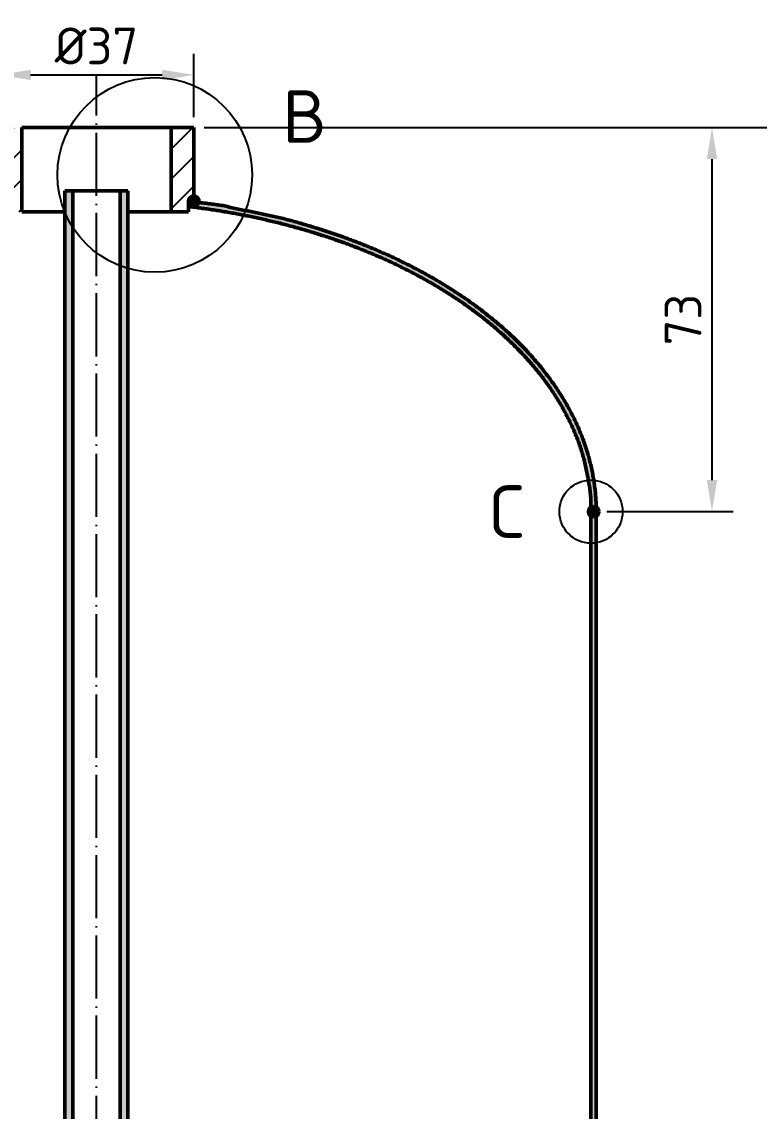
# Model space of a CAD drawing. Header units: millimetres. Extents: x 0 to 594, y 0 to 420.
# Drawn here: x 90.7 to 160.7, y 205.8 to 309.3 of the extents above; entities that cross this region are included whole.
import ezdxf
from ezdxf.enums import TextEntityAlignment as Align

# ---------------------------------------------------------------- set-up
doc = ezdxf.new("R2010")
doc.units = ezdxf.units.MM
doc.linetypes.add('ISO04-TRAZO-PUNTO', pattern=[7.625, 6, -0.75, 0.125, -0.75])
for name, color, linetype, lineweight in [('01-VISIBLE', 7, 'CONTINUOUS', 50), ('03-EJE', 1, 'ISO04-TRAZO-PUNTO', 25), ('04-COTA', 3, 'CONTINUOUS', 25), ('05-RAYADO', 8, 'CONTINUOUS', 25), ('06-TEXTO', 7, 'CONTINUOUS', 25), ('08-FINA', 5, 'CONTINUOUS', 25)]:
    doc.layers.add(name, color=color, linetype=linetype, lineweight=lineweight)
doc.styles.add('ISO3098', font='isocpeur.ttf')
doc.dimstyles.new('FLAMA-ISO', dxfattribs={"dimtxt": 3.5, "dimasz": 3, "dimexe": 2, "dimexo": 1, "dimgap": 1, "dimtad": 1, "dimdec": 1, "dimtxsty": 'ISO3098', "dimcen": 2.5, "dimclrd": 3, "dimclre": 3, "dimclrt": 3, "dimazin": 3, "dimtfac": 1, "dimtmove": 0, "dimatfit": 3, "dimlwd": 25, "dimlwe": 25})

msp = doc.modelspace()

# ---------------------------------------------------------------- hatches: boundary and pattern name
at = {"layer": '05-RAYADO'}
h = msp.add_hatch(dxfattribs=at)
h.set_pattern_fill('ANSI31', scale=0.62992)
h.paths.add_polyline_path([(90.656, 291.241), (88.995, 291.241), (88.995, 292.243), (88.5, 292.243), (88.5, 299.243), (90.656, 299.243)])
h = msp.add_hatch(dxfattribs=at)
h.set_pattern_fill('ANSI31', scale=0.62992)
h.paths.add_polyline_path([(107, 292.243), (106.505, 292.243), (106.505, 291.241), (104.844, 291.241), (104.844, 299.243), (107, 299.243)])
h = msp.add_hatch(color=7, dxfattribs=at)
h.dxf.hatch_style = 1
h.paths.add_polyline_path([(95.5, 126.257), (94.75, 126.257), (94.75, 293.243), (95.5, 293.243)])
h = msp.add_hatch(color=7, dxfattribs=at)
h.dxf.hatch_style = 1
h.paths.add_polyline_path([(100, 293.243), (100.75, 293.243), (100.75, 126.257), (100, 126.257)])
h = msp.add_hatch(color=7, dxfattribs=at)
h.dxf.hatch_style = 1
h.paths.add_polyline_path([(106.5, 292.243), (106.631, 292.228), (106.763, 292.212), (106.894, 292.197), (107.025, 292.181), (107.156, 292.165), (107.288, 292.15), (107.419, 292.134), (107.55, 292.118), (107.681, 292.102), (107.813, 292.086), (107.944, 292.07), (108.075, 292.054), (108.206, 292.038), (108.337, 292.022), (108.469, 292.005), (108.6, 291.989), (108.731, 291.972), (108.862, 291.955), (108.993, 291.938), (109.124, 291.921), (109.255, 291.904), (109.386, 291.886), (109.517, 291.867), (109.648, 291.848), (109.779, 291.827), (109.909, 291.805), (110.039, 291.78), (110.167, 291.749), (110.294, 291.712), (110.421, 291.676), (110.55, 291.644), (110.679, 291.615), (110.808, 291.587), (110.937, 291.559), (111.067, 291.533), (111.196, 291.506), (111.326, 291.48), (111.455, 291.454), (111.585, 291.428), (111.715, 291.403), (111.844, 291.377), (111.974, 291.351), (112.104, 291.326), (112.233, 291.3), (112.363, 291.274), (112.493, 291.249), (112.622, 291.223), (112.752, 291.197), (112.882, 291.171), (113.011, 291.145), (113.141, 291.118), (113.27, 291.092), (113.4, 291.066), (113.529, 291.039), (113.659, 291.012), (113.788, 290.985), (113.918, 290.958), (114.047, 290.93), (114.176, 290.902), (114.305, 290.874), (114.434, 290.845), (114.563, 290.817), (114.692, 290.787), (114.821, 290.758), (114.95, 290.728), (115.079, 290.697), (115.207, 290.667), (115.336, 290.636), (115.464, 290.604), (115.592, 290.572), (115.72, 290.54), (115.849, 290.507), (115.976, 290.474), (116.104, 290.44), (116.232, 290.406), (116.36, 290.372), (116.487, 290.337), (116.615, 290.302), (116.742, 290.266), (116.869, 290.23), (116.996, 290.194), (117.123, 290.157), (117.25, 290.12), (117.377, 290.083), (117.504, 290.045), (117.631, 290.008), (117.757, 289.969), (117.884, 289.931), (118.01, 289.892), (118.136, 289.854), (118.263, 289.815), (118.389, 289.775), (118.515, 289.736), (118.641, 289.697), (118.768, 289.657), (118.894, 289.617), (119.02, 289.577), (119.145, 289.537), (119.271, 289.496), (119.397, 289.455), (119.523, 289.414), (119.648, 289.373), (119.774, 289.332), (119.899, 289.29), (120.025, 289.249), (120.15, 289.207), (120.276, 289.164), (120.401, 289.122), (120.526, 289.079), (120.651, 289.036), (120.776, 288.993), (120.901, 288.949), (121.025, 288.906), (121.15, 288.862), (121.275, 288.817), (121.399, 288.773), (121.523, 288.728), (121.648, 288.683), (121.772, 288.637), (121.896, 288.592), (122.02, 288.546), (122.144, 288.499), (122.267, 288.453), (122.391, 288.406), (122.514, 288.358), (122.638, 288.311), (122.761, 288.263), (122.884, 288.215), (123.007, 288.166), (123.13, 288.117), (123.252, 288.068), (123.375, 288.019), (123.498, 287.969), (123.62, 287.919), (123.742, 287.868), (123.864, 287.818), (123.986, 287.767), (124.108, 287.715), (124.23, 287.664), (124.351, 287.612), (124.473, 287.56), (124.594, 287.507), (124.715, 287.455), (124.836, 287.401), (124.957, 287.348), (125.078, 287.295), (125.199, 287.241), (125.32, 287.186), (125.44, 287.132), (125.56, 287.077), (125.68, 287.022), (125.801, 286.967), (125.92, 286.911), (126.04, 286.855), (126.16, 286.799), (126.279, 286.742), (126.399, 286.685), (126.518, 286.628), (126.637, 286.571), (126.756, 286.513), (126.875, 286.455), (126.993, 286.397), (127.112, 286.338), (127.23, 286.279), (127.348, 286.22), (127.466, 286.16), (127.584, 286.101), (127.702, 286.04), (127.82, 285.98), (127.937, 285.919), (128.054, 285.858), (128.171, 285.797), (128.288, 285.735), (128.405, 285.673), (128.521, 285.61), (128.638, 285.548), (128.754, 285.485), (128.87, 285.421), (128.986, 285.358), (129.102, 285.294), (129.217, 285.23), (129.333, 285.165), (129.448, 285.1), (129.563, 285.035), (129.677, 284.969), (129.792, 284.903), (129.906, 284.837), (130.021, 284.77), (130.135, 284.704), (130.249, 284.636), (130.362, 284.569), (130.476, 284.501), (130.589, 284.433), (130.702, 284.364), (130.815, 284.295), (130.927, 284.226), (131.04, 284.156), (131.152, 284.087), (131.264, 284.016), (131.376, 283.946), (131.487, 283.875), (131.599, 283.804), (131.71, 283.732), (131.821, 283.66), (131.932, 283.588), (132.042, 283.515), (132.152, 283.442), (132.262, 283.369), (132.372, 283.296), (132.482, 283.222), (132.591, 283.147), (132.7, 283.073), (132.809, 282.998), (132.918, 282.922), (133.026, 282.847), (133.134, 282.771), (133.242, 282.694), (133.35, 282.618), (133.457, 282.541), (133.565, 282.463), (133.671, 282.385), (133.778, 282.307), (133.885, 282.229), (133.991, 282.15), (134.097, 282.071), (134.202, 281.991), (134.307, 281.911), (134.412, 281.831), (134.517, 281.751), (134.622, 281.67), (134.726, 281.588), (134.83, 281.507), (134.934, 281.424), (135.037, 281.342), (135.14, 281.259), (135.243, 281.176), (135.345, 281.093), (135.447, 281.009), (135.549, 280.924), (135.651, 280.84), (135.752, 280.755), (135.853, 280.67), (135.954, 280.584), (136.054, 280.498), (136.154, 280.411), (136.254, 280.324), (136.353, 280.237), (136.452, 280.15), (136.551, 280.062), (136.649, 279.973), (136.747, 279.885), (136.845, 279.796), (136.942, 279.706), (137.039, 279.616), (137.136, 279.526), (137.232, 279.436), (137.328, 279.345), (137.424, 279.253), (137.519, 279.162), (137.614, 279.07), (137.708, 278.977), (137.803, 278.884), (137.896, 278.791), (137.99, 278.697), (138.083, 278.603), (138.175, 278.509), (138.267, 278.414), (138.359, 278.319), (138.45, 278.224), (138.541, 278.128), (138.632, 278.031), (138.722, 277.935), (138.812, 277.838), (138.901, 277.74), (138.99, 277.642), (139.079, 277.544), (139.167, 277.446), (139.254, 277.347), (139.342, 277.247), (139.428, 277.147), (139.515, 277.047), (139.6, 276.947), (139.686, 276.846), (139.771, 276.744), (139.855, 276.643), (139.939, 276.541), (140.023, 276.438), (140.106, 276.335), (140.188, 276.232), (140.271, 276.129), (140.352, 276.025), (140.433, 275.92), (140.514, 275.815), (140.594, 275.71), (140.674, 275.605), (140.753, 275.499), (140.831, 275.392), (140.909, 275.286), (140.987, 275.179), (141.064, 275.071), (141.14, 274.963), (141.216, 274.855), (141.292, 274.746), (141.366, 274.637), (141.441, 274.528), (141.514, 274.418), (141.588, 274.308), (141.66, 274.198), (141.732, 274.087), (141.804, 273.976), (141.874, 273.864), (141.945, 273.752), (142.014, 273.64), (142.083, 273.527), (142.152, 273.414), (142.22, 273.3), (142.287, 273.187), (142.354, 273.072), (142.42, 272.958), (142.485, 272.843), (142.55, 272.728), (142.614, 272.612), (142.677, 272.496), (142.74, 272.38), (142.802, 272.263), (142.864, 272.146), (142.924, 272.029), (142.985, 271.911), (143.044, 271.793), (143.103, 271.674), (143.161, 271.556), (143.218, 271.437), (143.275, 271.317), (143.331, 271.197), (143.386, 271.077), (143.441, 270.957), (143.495, 270.836), (143.548, 270.715), (143.601, 270.594), (143.652, 270.472), (143.703, 270.35), (143.753, 270.228), (143.803, 270.105), (143.852, 269.982), (143.9, 269.859), (143.947, 269.736), (143.993, 269.612), (144.039, 269.488), (144.084, 269.364), (144.128, 269.239), (144.171, 269.114), (144.214, 268.989), (144.256, 268.863), (144.296, 268.738), (144.337, 268.612), (144.376, 268.486), (144.414, 268.359), (144.452, 268.232), (144.489, 268.105), (144.525, 267.978), (144.56, 267.851), (144.595, 267.723), (144.628, 267.595), (144.661, 267.467), (144.693, 267.339), (144.724, 267.21), (144.754, 267.082), (144.783, 266.953), (144.811, 266.824), (144.839, 266.694), (144.866, 266.565), (144.891, 266.435), (144.916, 266.305), (144.94, 266.175), (144.964, 266.045), (144.986, 265.915), (145.007, 265.784), (145.028, 265.654), (145.048, 265.523), (145.066, 265.392), (145.084, 265.261), (145.101, 265.13), (145.117, 264.999), (145.132, 264.868), (145.147, 264.736), (145.16, 264.605), (145.172, 264.473), (145.184, 264.341), (145.194, 264.209), (145.204, 264.078), (145.213, 263.946), (145.221, 263.814), (145.228, 263.682), (145.234, 263.55), (145.239, 263.418), (145.243, 263.285), (145.246, 263.153), (145.248, 263.021), (145.25, 262.889), (145.25, 262.757), (144.75, 262.757), (144.75, 262.887), (144.749, 263.017), (144.748, 263.147), (144.747, 263.278), (144.745, 263.408), (144.742, 263.538), (144.739, 263.668), (144.735, 263.799), (144.73, 263.929), (144.723, 264.059), (144.716, 264.189), (144.706, 264.319), (144.695, 264.449), (144.682, 264.578), (144.667, 264.708), (144.649, 264.837), (144.63, 264.965), (144.61, 265.094), (144.588, 265.223), (144.566, 265.351), (144.544, 265.479), (144.522, 265.608), (144.499, 265.736), (144.475, 265.864), (144.452, 265.992), (144.428, 266.12), (144.403, 266.248), (144.378, 266.376), (144.353, 266.504), (144.327, 266.631), (144.301, 266.759), (144.274, 266.886), (144.246, 267.014), (144.217, 267.141), (144.188, 267.268), (144.159, 267.394), (144.128, 267.521), (144.097, 267.648), (144.064, 267.774), (144.031, 267.9), (143.997, 268.025), (143.962, 268.151), (143.925, 268.276), (143.888, 268.401), (143.85, 268.525), (143.81, 268.649), (143.77, 268.773), (143.729, 268.897), (143.686, 269.02), (143.643, 269.143), (143.599, 269.265), (143.554, 269.387), (143.508, 269.509), (143.461, 269.631), (143.414, 269.752), (143.365, 269.873), (143.316, 269.994), (143.266, 270.114), (143.216, 270.234), (143.164, 270.354), (143.113, 270.473), (143.06, 270.593), (143.007, 270.711), (142.953, 270.83), (142.899, 270.948), (142.844, 271.067), (142.788, 271.184), (142.732, 271.302), (142.675, 271.419), (142.617, 271.536), (142.559, 271.652), (142.5, 271.769), (142.441, 271.885), (142.381, 272), (142.32, 272.115), (142.259, 272.23), (142.197, 272.345), (142.134, 272.459), (142.071, 272.573), (142.007, 272.686), (141.943, 272.8), (141.877, 272.912), (141.812, 273.025), (141.745, 273.137), (141.678, 273.248), (141.61, 273.36), (141.542, 273.471), (141.473, 273.581), (141.403, 273.691), (141.333, 273.801), (141.262, 273.91), (141.191, 274.019), (141.119, 274.128), (141.047, 274.236), (140.974, 274.344), (140.9, 274.451), (140.826, 274.558), (140.751, 274.665), (140.676, 274.771), (140.6, 274.877), (140.524, 274.983), (140.447, 275.088), (140.369, 275.193), (140.292, 275.297), (140.213, 275.401), (140.134, 275.505), (140.055, 275.608), (139.975, 275.711), (139.895, 275.814), (139.814, 275.916), (139.733, 276.018), (139.651, 276.119), (139.569, 276.22), (139.486, 276.321), (139.403, 276.421), (139.32, 276.521), (139.236, 276.621), (139.151, 276.72), (139.066, 276.819), (138.981, 276.917), (138.895, 277.015), (138.809, 277.113), (138.722, 277.21), (138.635, 277.307), (138.548, 277.403), (138.46, 277.499), (138.372, 277.595), (138.283, 277.691), (138.194, 277.786), (138.104, 277.88), (138.014, 277.974), (137.924, 278.068), (137.833, 278.162), (137.742, 278.255), (137.65, 278.347), (137.558, 278.44), (137.466, 278.531), (137.373, 278.623), (137.28, 278.714), (137.187, 278.805), (137.093, 278.895), (136.999, 278.985), (136.904, 279.075), (136.81, 279.164), (136.714, 279.253), (136.619, 279.342), (136.523, 279.43), (136.427, 279.518), (136.33, 279.605), (136.233, 279.692), (136.136, 279.779), (136.039, 279.865), (135.941, 279.951), (135.843, 280.037), (135.744, 280.122), (135.645, 280.207), (135.546, 280.291), (135.447, 280.375), (135.347, 280.459), (135.247, 280.543), (135.147, 280.626), (135.046, 280.708), (134.945, 280.791), (134.844, 280.873), (134.742, 280.954), (134.64, 281.036), (134.538, 281.116), (134.436, 281.197), (134.333, 281.277), (134.23, 281.357), (134.127, 281.436), (134.024, 281.516), (133.92, 281.594), (133.816, 281.673), (133.712, 281.751), (133.607, 281.828), (133.502, 281.906), (133.397, 281.983), (133.292, 282.059), (133.186, 282.136), (133.08, 282.212), (132.974, 282.287), (132.868, 282.363), (132.762, 282.438), (132.655, 282.512), (132.548, 282.586), (132.44, 282.66), (132.333, 282.734), (132.225, 282.807), (132.117, 282.88), (132.009, 282.952), (131.901, 283.025), (131.792, 283.097), (131.683, 283.168), (131.574, 283.239), (131.465, 283.31), (131.355, 283.381), (131.246, 283.451), (131.136, 283.521), (131.025, 283.59), (130.915, 283.659), (130.805, 283.728), (130.694, 283.797), (130.583, 283.865), (130.472, 283.933), (130.36, 284.001), (130.249, 284.068), (130.137, 284.135), (130.025, 284.201), (129.913, 284.268), (129.801, 284.334), (129.688, 284.399), (129.575, 284.465), (129.462, 284.53), (129.349, 284.594), (129.236, 284.659), (129.123, 284.723), (129.009, 284.786), (128.895, 284.85), (128.781, 284.913), (128.667, 284.976), (128.553, 285.038), (128.438, 285.1), (128.324, 285.162), (128.209, 285.223), (128.094, 285.285), (127.979, 285.346), (127.864, 285.406), (127.748, 285.466), (127.632, 285.526), (127.517, 285.586), (127.401, 285.645), (127.285, 285.705), (127.168, 285.763), (127.052, 285.822), (126.935, 285.88), (126.819, 285.938), (126.702, 285.995), (126.585, 286.053), (126.468, 286.109), (126.35, 286.166), (126.233, 286.222), (126.115, 286.278), (125.998, 286.334), (125.88, 286.39), (125.762, 286.445), (125.644, 286.5), (125.525, 286.554), (125.407, 286.609), (125.288, 286.663), (125.17, 286.716), (125.051, 286.77), (124.932, 286.823), (124.813, 286.875), (124.694, 286.928), (124.574, 286.98), (124.455, 287.032), (124.335, 287.084), (124.216, 287.135), (124.096, 287.186), (123.976, 287.237), (123.856, 287.288), (123.736, 287.338), (123.615, 287.388), (123.495, 287.437), (123.374, 287.487), (123.254, 287.536), (123.133, 287.585), (123.012, 287.633), (122.891, 287.681), (122.77, 287.729), (122.649, 287.777), (122.527, 287.824), (122.406, 287.872), (122.284, 287.918), (122.163, 287.965), (122.041, 288.011), (121.919, 288.057), (121.797, 288.103), (121.675, 288.149), (121.553, 288.194), (121.431, 288.239), (121.308, 288.283), (121.186, 288.328), (121.063, 288.372), (120.941, 288.416), (120.818, 288.459), (120.695, 288.502), (120.572, 288.545), (120.449, 288.588), (120.326, 288.631), (120.203, 288.673), (120.079, 288.715), (119.956, 288.756), (119.832, 288.798), (119.709, 288.839), (119.585, 288.88), (119.461, 288.921), (119.338, 288.961), (119.214, 289.001), (119.09, 289.041), (118.966, 289.08), (118.841, 289.12), (118.717, 289.159), (118.593, 289.197), (118.468, 289.236), (118.344, 289.274), (118.219, 289.312), (118.094, 289.35), (117.97, 289.387), (117.845, 289.424), (117.72, 289.461), (117.595, 289.498), (117.47, 289.534), (117.345, 289.571), (117.22, 289.607), (117.094, 289.642), (116.969, 289.678), (116.843, 289.713), (116.718, 289.748), (116.592, 289.782), (116.467, 289.817), (116.341, 289.851), (116.215, 289.885), (116.089, 289.918), (115.964, 289.952), (115.838, 289.985), (115.712, 290.018), (115.585, 290.05), (115.459, 290.082), (115.333, 290.115), (115.207, 290.146), (115.08, 290.178), (114.954, 290.209), (114.827, 290.24), (114.701, 290.271), (114.574, 290.302), (114.448, 290.332), (114.321, 290.362), (114.194, 290.392), (114.067, 290.422), (113.94, 290.451), (113.813, 290.48), (113.686, 290.509), (113.559, 290.538), (113.432, 290.566), (113.305, 290.594), (113.178, 290.622), (113.05, 290.65), (112.923, 290.677), (112.796, 290.704), (112.668, 290.731), (112.541, 290.758), (112.413, 290.784), (112.286, 290.81), (112.158, 290.836), (112.03, 290.862), (111.902, 290.888), (111.775, 290.913), (111.647, 290.938), (111.519, 290.962), (111.391, 290.987), (111.263, 291.011), (111.135, 291.035), (111.007, 291.059), (110.879, 291.082), (110.751, 291.106), (110.622, 291.129), (110.494, 291.152), (110.366, 291.174), (110.238, 291.196), (110.109, 291.218), (109.981, 291.24), (109.852, 291.262), (109.724, 291.283), (109.595, 291.304), (109.467, 291.325), (109.338, 291.346), (109.209, 291.366), (109.081, 291.387), (108.952, 291.407), (108.823, 291.426), (108.695, 291.446), (108.566, 291.465), (108.437, 291.484), (108.308, 291.503), (108.179, 291.521), (108.05, 291.54), (107.921, 291.558), (107.792, 291.576), (107.663, 291.593), (107.534, 291.61), (107.405, 291.628), (107.276, 291.644), (107.146, 291.661), (107.017, 291.678), (106.888, 291.694), (106.759, 291.71), (106.629, 291.725), (106.5, 291.741)])
h = msp.add_hatch(color=7, dxfattribs=at)
h.dxf.hatch_style = 1
h.paths.add_polyline_path([(107.5, 292.243), (107.49, 292.143), (107.459, 292.046), (107.41, 291.958), (107.344, 291.881), (107.264, 291.819), (107.174, 291.774), (107.076, 291.749), (106.975, 291.744), (106.875, 291.759), (106.78, 291.794), (106.694, 291.848), (106.621, 291.918), (106.563, 292.001), (106.523, 292.094), (106.503, 292.193), (106.503, 292.294), (106.523, 292.393), (106.563, 292.486), (106.621, 292.569), (106.694, 292.639), (106.78, 292.692), (106.875, 292.727), (106.975, 292.743), (107.076, 292.738), (107.174, 292.712), (107.264, 292.668), (107.344, 292.606), (107.41, 292.529), (107.459, 292.44), (107.49, 292.344)])
h = msp.add_hatch(color=7, dxfattribs=at)
h.dxf.hatch_style = 1
h.paths.add_polyline_path([(145.5, 262.757), (145.49, 262.656), (145.459, 262.56), (145.41, 262.471), (145.344, 262.394), (145.264, 262.332), (145.174, 262.288), (145.076, 262.262), (144.975, 262.257), (144.875, 262.273), (144.78, 262.308), (144.694, 262.361), (144.621, 262.431), (144.563, 262.514), (144.523, 262.607), (144.503, 262.706), (144.503, 262.807), (144.523, 262.906), (144.563, 262.999), (144.621, 263.082), (144.694, 263.152), (144.78, 263.206), (144.875, 263.241), (144.975, 263.256), (145.076, 263.251), (145.174, 263.226), (145.264, 263.181), (145.344, 263.119), (145.41, 263.042), (145.459, 262.954), (145.49, 262.857)])
h = msp.add_hatch(color=7, dxfattribs=at)
h.dxf.hatch_style = 1
h.paths.add_polyline_path([(144.75, 262.757), (145.25, 262.757), (145.25, 114.757), (144.75, 114.757)])

# ---------------------------------------------------------------- linework, layer by layer
at = {"layer": '01-VISIBLE'}
for p, q in [((90.656, 291.241), (90.656, 299.243)), ((107, 299.243), (104.844, 299.243)), ((104.844, 299.243), (104.844, 291.241)), ((107, 292.243), (107, 299.243)), ((94.75, 126.257), (94.75, 293.243)), ((95.5, 293.243), (94.75, 293.243)), ((95.5, 126.257), (95.5, 293.243)), ((100.75, 293.243), (100, 293.243)), ((100, 126.257), (100, 293.243)), ((100.75, 126.257), (100.75, 293.243)), ((106.5, 292.243), (106.5, 291.741)), ((106.505, 291.241), (106.505, 292.243)), ((107, 292.243), (106.505, 292.243)), ((106.505, 291.241), (104.844, 291.241)), ((145.25, 262.757), (144.75, 262.757)), ((144.75, 114.757), (144.75, 262.757)), ((144.75, 262.757), (145.25, 262.757)), ((145.25, 114.757), (145.25, 262.757))]:
    msp.add_line(p, q, dxfattribs=at)
for points in [[(104.844, 299.243), (104.693, 299.243), (104.542, 299.243), (104.391, 299.243), (104.24, 299.243), (104.089, 299.243), (103.938, 299.243), (103.787, 299.243), (103.637, 299.243), (103.486, 299.243), (103.335, 299.243), (103.184, 299.243), (103.033, 299.243), (102.882, 299.243), (102.731, 299.243), (102.58, 299.243), (102.429, 299.243), (102.278, 299.243), (102.127, 299.243), (101.976, 299.243), (101.825, 299.243), (101.674, 299.243), (101.523, 299.243), (101.372, 299.243), (101.222, 299.243), (101.071, 299.243), (100.92, 299.243), (100.769, 299.243), (100.618, 299.243), (100.467, 299.243), (100.316, 299.243), (100.165, 299.243), (100.014, 299.243), (99.863, 299.243), (99.712, 299.243), (99.561, 299.243), (99.41, 299.243), (99.259, 299.243), (99.108, 299.243), (98.957, 299.243), (98.807, 299.243), (98.656, 299.243), (98.505, 299.243), (98.354, 299.243), (98.203, 299.243), (98.052, 299.243), (97.901, 299.243), (97.75, 299.243), (97.599, 299.243), (97.448, 299.243), (97.297, 299.243), (97.146, 299.243), (96.995, 299.243), (96.844, 299.243), (96.693, 299.243), (96.543, 299.243), (96.392, 299.243), (96.241, 299.243), (96.09, 299.243), (95.939, 299.243), (95.788, 299.243), (95.637, 299.243), (95.486, 299.243), (95.335, 299.243), (95.184, 299.243), (95.033, 299.243), (94.882, 299.243), (94.731, 299.243), (94.58, 299.243), (94.429, 299.243), (94.278, 299.243), (94.128, 299.243), (93.977, 299.243), (93.826, 299.243), (93.675, 299.243), (93.524, 299.243), (93.373, 299.243), (93.222, 299.243), (93.071, 299.243), (92.92, 299.243), (92.769, 299.243), (92.618, 299.243), (92.467, 299.243), (92.316, 299.243), (92.165, 299.243), (92.014, 299.243), (91.863, 299.243), (91.713, 299.243), (91.562, 299.243), (91.411, 299.243), (91.26, 299.243), (91.109, 299.243), (90.958, 299.243), (90.807, 299.243), (90.656, 299.243)], [(100, 293.243), (99.85, 293.243), (99.7, 293.243), (99.55, 293.243), (99.4, 293.243), (99.25, 293.243), (99.1, 293.243), (98.95, 293.243), (98.8, 293.243), (98.65, 293.243), (98.5, 293.243), (98.35, 293.243), (98.2, 293.243), (98.05, 293.243), (97.9, 293.243), (97.75, 293.243), (97.6, 293.243), (97.45, 293.243), (97.3, 293.243), (97.15, 293.243), (97, 293.243), (96.85, 293.243), (96.7, 293.243), (96.55, 293.243), (96.4, 293.243), (96.25, 293.243), (96.1, 293.243), (95.95, 293.243), (95.8, 293.243), (95.65, 293.243), (95.5, 293.243)], [(145.25, 262.757), (145.249, 262.907), (145.248, 263.057), (145.245, 263.207), (145.241, 263.358), (145.235, 263.508), (145.229, 263.658), (145.221, 263.808), (145.212, 263.958), (145.202, 264.108), (145.191, 264.257), (145.178, 264.407), (145.165, 264.557), (145.15, 264.706), (145.134, 264.856), (145.117, 265.005), (145.098, 265.154), (145.079, 265.303), (145.058, 265.452), (145.036, 265.6), (145.013, 265.749), (144.989, 265.897), (144.964, 266.045), (144.937, 266.193), (144.91, 266.341), (144.881, 266.488), (144.851, 266.635), (144.82, 266.782), (144.788, 266.929), (144.755, 267.076), (144.721, 267.222), (144.685, 267.368), (144.649, 267.514), (144.611, 267.659), (144.573, 267.804), (144.533, 267.949), (144.492, 268.094), (144.45, 268.238), (144.408, 268.382), (144.364, 268.526), (144.318, 268.669), (144.272, 268.812), (144.225, 268.955), (144.177, 269.097), (144.128, 269.239), (144.078, 269.381), (144.027, 269.522), (143.974, 269.663), (143.921, 269.803), (143.867, 269.943), (143.812, 270.083), (143.756, 270.222), (143.699, 270.361), (143.641, 270.5), (143.582, 270.638), (143.522, 270.776), (143.461, 270.913), (143.399, 271.05), (143.336, 271.187), (143.273, 271.323), (143.208, 271.458), (143.143, 271.593), (143.076, 271.728), (143.009, 271.863), (142.941, 271.997), (142.872, 272.13), (142.802, 272.263), (142.731, 272.396), (142.66, 272.528), (142.588, 272.659), (142.514, 272.791), (142.44, 272.921), (142.366, 273.052), (142.29, 273.181), (142.214, 273.311), (142.136, 273.44), (142.058, 273.568), (141.98, 273.696), (141.9, 273.823), (141.82, 273.95), (141.739, 274.077), (141.657, 274.203), (141.574, 274.328), (141.491, 274.453), (141.407, 274.578), (141.322, 274.702), (141.237, 274.825), (141.151, 274.949), (141.064, 275.071), (140.976, 275.193), (140.888, 275.315), (140.799, 275.436), (140.71, 275.557), (140.619, 275.677), (140.528, 275.796), (140.437, 275.915), (140.345, 276.034), (140.252, 276.152), (140.158, 276.27), (140.064, 276.387), (139.97, 276.503), (139.874, 276.62), (139.778, 276.735), (139.682, 276.85), (139.585, 276.965), (139.487, 277.079), (139.389, 277.193), (139.29, 277.306), (139.191, 277.419), (139.091, 277.531), (138.99, 277.642), (138.889, 277.753), (138.788, 277.864), (138.685, 277.974), (138.583, 278.084), (138.479, 278.193), (138.376, 278.302), (138.271, 278.41), (138.167, 278.518), (138.061, 278.625), (137.956, 278.731), (137.849, 278.838), (137.743, 278.943), (137.635, 279.049), (137.528, 279.153), (137.42, 279.257), (137.311, 279.361), (137.202, 279.464), (137.092, 279.567), (136.982, 279.669), (136.872, 279.771), (136.761, 279.873), (136.649, 279.973), (136.537, 280.074), (136.425, 280.174), (136.313, 280.273), (136.199, 280.372), (136.086, 280.47), (135.972, 280.568), (135.858, 280.666), (135.743, 280.763), (135.628, 280.859), (135.512, 280.955), (135.396, 281.051), (135.28, 281.146), (135.163, 281.24), (135.046, 281.335), (134.929, 281.428), (134.811, 281.521), (134.693, 281.614), (134.574, 281.706), (134.455, 281.798), (134.336, 281.89), (134.216, 281.98), (134.097, 282.071), (133.976, 282.161), (133.856, 282.25), (133.735, 282.339), (133.613, 282.428), (133.492, 282.516), (133.37, 282.604), (133.247, 282.691), (133.125, 282.778), (133.002, 282.864), (132.878, 282.95), (132.755, 283.035), (132.631, 283.12), (132.507, 283.205), (132.382, 283.289), (132.257, 283.373), (132.132, 283.456), (132.007, 283.538), (131.881, 283.621), (131.755, 283.703), (131.629, 283.784), (131.503, 283.865), (131.376, 283.946), (131.249, 284.026), (131.121, 284.106), (130.994, 284.185), (130.866, 284.264), (130.738, 284.342), (130.609, 284.42), (130.481, 284.498), (130.352, 284.575), (130.223, 284.652), (130.093, 284.728), (129.964, 284.804), (129.834, 284.879), (129.704, 284.954), (129.573, 285.029), (129.442, 285.103), (129.312, 285.177), (129.18, 285.25), (129.049, 285.323), (128.918, 285.395), (128.786, 285.468), (128.654, 285.539), (128.521, 285.61), (128.389, 285.681), (128.256, 285.752), (128.123, 285.822), (127.99, 285.891), (127.857, 285.961), (127.723, 286.029), (127.59, 286.098), (127.456, 286.166), (127.322, 286.233), (127.187, 286.301), (127.053, 286.367), (126.918, 286.434), (126.783, 286.5), (126.648, 286.566), (126.513, 286.631), (126.377, 286.696), (126.241, 286.76), (126.106, 286.824), (125.969, 286.888), (125.833, 286.951), (125.697, 287.014), (125.56, 287.077), (125.424, 287.139), (125.287, 287.201), (125.15, 287.263), (125.012, 287.324), (124.875, 287.385), (124.737, 287.445), (124.6, 287.505), (124.462, 287.565), (124.324, 287.624), (124.186, 287.683), (124.047, 287.741), (123.909, 287.799), (123.77, 287.857), (123.631, 287.914), (123.492, 287.971), (123.353, 288.028), (123.213, 288.084), (123.074, 288.139), (122.934, 288.195), (122.794, 288.25), (122.654, 288.304), (122.514, 288.358), (122.374, 288.412), (122.234, 288.465), (122.093, 288.518), (121.952, 288.571), (121.811, 288.623), (121.67, 288.675), (121.529, 288.726), (121.388, 288.777), (121.246, 288.828), (121.105, 288.878), (120.963, 288.928), (120.821, 288.977), (120.679, 289.026), (120.537, 289.075), (120.395, 289.124), (120.253, 289.172), (120.11, 289.22), (119.968, 289.268), (119.825, 289.315), (119.683, 289.362), (119.54, 289.409), (119.397, 289.455), (119.254, 289.502), (119.111, 289.548), (118.968, 289.593), (118.825, 289.639), (118.682, 289.684), (118.538, 289.729), (118.395, 289.774), (118.251, 289.818), (118.108, 289.862), (117.964, 289.906), (117.82, 289.95), (117.677, 289.994), (117.533, 290.037), (117.389, 290.08), (117.245, 290.122), (117.1, 290.164), (116.956, 290.205), (116.811, 290.247), (116.667, 290.287), (116.522, 290.327), (116.377, 290.367), (116.232, 290.406), (116.087, 290.445), (115.942, 290.483), (115.796, 290.52), (115.651, 290.557), (115.505, 290.594), (115.359, 290.63), (115.213, 290.665), (115.067, 290.7), (114.921, 290.735), (114.774, 290.769), (114.628, 290.802), (114.481, 290.835), (114.335, 290.867), (114.188, 290.9), (114.041, 290.931), (113.894, 290.963), (113.747, 290.993), (113.6, 291.024), (113.453, 291.055), (113.306, 291.085), (113.159, 291.115), (113.011, 291.145), (112.864, 291.174), (112.717, 291.204), (112.569, 291.233), (112.422, 291.263), (112.275, 291.292), (112.127, 291.321), (111.98, 291.35), (111.833, 291.379), (111.685, 291.408), (111.538, 291.438), (111.391, 291.467), (111.243, 291.497), (111.096, 291.527), (110.949, 291.557), (110.802, 291.588), (110.655, 291.62), (110.509, 291.654), (110.363, 291.692), (110.219, 291.734), (110.074, 291.772), (109.927, 291.802), (109.779, 291.827), (109.63, 291.85), (109.482, 291.872), (109.333, 291.893), (109.184, 291.913), (109.035, 291.933), (108.886, 291.952), (108.737, 291.971), (108.588, 291.99), (108.439, 292.009), (108.29, 292.028), (108.141, 292.046), (107.992, 292.064), (107.842, 292.083), (107.693, 292.101), (107.544, 292.119), (107.395, 292.137), (107.246, 292.155), (107.097, 292.172), (106.948, 292.19), (106.798, 292.208), (106.649, 292.226), (106.5, 292.243)], [(94.75, 291.241), (94.598, 291.241), (94.447, 291.241), (94.295, 291.241), (94.143, 291.241), (93.992, 291.241), (93.84, 291.241), (93.689, 291.241), (93.537, 291.241), (93.385, 291.241), (93.234, 291.241), (93.082, 291.241), (92.93, 291.241), (92.779, 291.241), (92.627, 291.241), (92.476, 291.241), (92.324, 291.241), (92.172, 291.241), (92.021, 291.241), (91.869, 291.241), (91.717, 291.241), (91.566, 291.241), (91.414, 291.241), (91.263, 291.241), (91.111, 291.241), (90.959, 291.241), (90.808, 291.241), (90.656, 291.241)], [(104.844, 291.241), (104.692, 291.241), (104.541, 291.241), (104.389, 291.241), (104.237, 291.241), (104.086, 291.241), (103.934, 291.241), (103.783, 291.241), (103.631, 291.241), (103.479, 291.241), (103.328, 291.241), (103.176, 291.241), (103.024, 291.241), (102.873, 291.241), (102.721, 291.241), (102.57, 291.241), (102.418, 291.241), (102.266, 291.241), (102.115, 291.241), (101.963, 291.241), (101.811, 291.241), (101.66, 291.241), (101.508, 291.241), (101.357, 291.241), (101.205, 291.241), (101.053, 291.241), (100.902, 291.241), (100.75, 291.241)], [(106.5, 291.741), (106.649, 291.723), (106.798, 291.705), (106.947, 291.686), (107.096, 291.668), (107.245, 291.648), (107.394, 291.629), (107.543, 291.609), (107.692, 291.589), (107.84, 291.569), (107.989, 291.548), (108.138, 291.527), (108.286, 291.506), (108.435, 291.484), (108.584, 291.462), (108.732, 291.44), (108.88, 291.418), (109.029, 291.395), (109.177, 291.372), (109.326, 291.348), (109.474, 291.324), (109.622, 291.3), (109.77, 291.276), (109.918, 291.251), (110.066, 291.226), (110.214, 291.2), (110.362, 291.175), (110.51, 291.149), (110.658, 291.122), (110.806, 291.096), (110.953, 291.069), (111.101, 291.041), (111.249, 291.014), (111.396, 290.986), (111.544, 290.958), (111.691, 290.929), (111.838, 290.9), (111.986, 290.871), (112.133, 290.841), (112.28, 290.812), (112.427, 290.781), (112.574, 290.751), (112.721, 290.72), (112.868, 290.689), (113.015, 290.657), (113.162, 290.626), (113.308, 290.594), (113.455, 290.561), (113.601, 290.528), (113.748, 290.495), (113.894, 290.462), (114.04, 290.428), (114.187, 290.394), (114.333, 290.36), (114.479, 290.325), (114.625, 290.29), (114.771, 290.254), (114.917, 290.219), (115.062, 290.182), (115.208, 290.146), (115.354, 290.109), (115.499, 290.072), (115.645, 290.035), (115.79, 289.997), (115.935, 289.959), (116.08, 289.921), (116.225, 289.882), (116.37, 289.843), (116.515, 289.803), (116.66, 289.764), (116.805, 289.724), (116.949, 289.683), (117.094, 289.642), (117.238, 289.601), (117.383, 289.56), (117.527, 289.518), (117.671, 289.476), (117.815, 289.433), (117.959, 289.39), (118.103, 289.347), (118.246, 289.304), (118.39, 289.26), (118.534, 289.216), (118.677, 289.171), (118.82, 289.126), (118.963, 289.081), (119.106, 289.035), (119.249, 288.989), (119.392, 288.943), (119.535, 288.896), (119.678, 288.849), (119.82, 288.802), (119.962, 288.754), (120.105, 288.706), (120.247, 288.658), (120.389, 288.609), (120.531, 288.56), (120.672, 288.51), (120.814, 288.461), (120.956, 288.41), (121.097, 288.36), (121.238, 288.309), (121.379, 288.257), (121.52, 288.206), (121.661, 288.154), (121.802, 288.101), (121.942, 288.049), (122.083, 287.995), (122.223, 287.942), (122.363, 287.888), (122.503, 287.834), (122.643, 287.779), (122.783, 287.724), (122.922, 287.669), (123.062, 287.613), (123.201, 287.557), (123.34, 287.501), (123.479, 287.444), (123.618, 287.387), (123.757, 287.329), (123.895, 287.271), (124.034, 287.213), (124.172, 287.154), (124.31, 287.095), (124.448, 287.035), (124.585, 286.975), (124.723, 286.915), (124.86, 286.855), (124.997, 286.793), (125.134, 286.732), (125.271, 286.67), (125.408, 286.608), (125.544, 286.545), (125.681, 286.482), (125.817, 286.419), (125.953, 286.355), (126.089, 286.291), (126.224, 286.227), (126.36, 286.162), (126.495, 286.096), (126.63, 286.031), (126.765, 285.964), (126.899, 285.898), (127.034, 285.831), (127.168, 285.764), (127.302, 285.696), (127.436, 285.628), (127.569, 285.559), (127.702, 285.49), (127.836, 285.421), (127.969, 285.351), (128.101, 285.281), (128.234, 285.21), (128.366, 285.139), (128.498, 285.068), (128.63, 284.996), (128.762, 284.924), (128.893, 284.851), (129.024, 284.778), (129.155, 284.704), (129.286, 284.63), (129.416, 284.556), (129.546, 284.481), (129.676, 284.406), (129.806, 284.33), (129.936, 284.254), (130.065, 284.178), (130.194, 284.101), (130.322, 284.024), (130.451, 283.946), (130.579, 283.868), (130.707, 283.789), (130.835, 283.71), (130.962, 283.63), (131.089, 283.55), (131.216, 283.47), (131.342, 283.389), (131.469, 283.308), (131.595, 283.226), (131.72, 283.144), (131.846, 283.061), (131.971, 282.978), (132.095, 282.895), (132.22, 282.811), (132.344, 282.726), (132.468, 282.641), (132.592, 282.556), (132.715, 282.47), (132.838, 282.384), (132.96, 282.297), (133.083, 282.21), (133.205, 282.123), (133.326, 282.035), (133.447, 281.946), (133.568, 281.857), (133.689, 281.768), (133.809, 281.678), (133.929, 281.587), (134.049, 281.496), (134.168, 281.405), (134.287, 281.313), (134.405, 281.221), (134.523, 281.128), (134.641, 281.035), (134.758, 280.941), (134.875, 280.847), (134.992, 280.753), (135.108, 280.657), (135.224, 280.562), (135.339, 280.466), (135.454, 280.369), (135.569, 280.272), (135.683, 280.175), (135.797, 280.077), (135.91, 279.978), (136.023, 279.879), (136.135, 279.78), (136.247, 279.68), (136.359, 279.579), (136.47, 279.478), (136.581, 279.377), (136.691, 279.275), (136.801, 279.173), (136.91, 279.07), (137.019, 278.966), (137.127, 278.862), (137.235, 278.758), (137.343, 278.653), (137.45, 278.548), (137.556, 278.442), (137.662, 278.335), (137.768, 278.228), (137.872, 278.121), (137.977, 278.013), (138.081, 277.905), (138.184, 277.796), (138.287, 277.686), (138.389, 277.576), (138.491, 277.466), (138.592, 277.355), (138.693, 277.243), (138.793, 277.131), (138.892, 277.019), (138.991, 276.906), (139.089, 276.792), (139.187, 276.678), (139.284, 276.564), (139.381, 276.449), (139.476, 276.333), (139.572, 276.217), (139.666, 276.101), (139.76, 275.984), (139.854, 275.866), (139.947, 275.748), (140.039, 275.629), (140.13, 275.51), (140.221, 275.391), (140.311, 275.271), (140.401, 275.15), (140.49, 275.029), (140.578, 274.908), (140.665, 274.786), (140.752, 274.663), (140.838, 274.54), (140.924, 274.417), (141.008, 274.293), (141.092, 274.168), (141.175, 274.043), (141.258, 273.917), (141.339, 273.791), (141.42, 273.665), (141.5, 273.538), (141.579, 273.41), (141.658, 273.282), (141.735, 273.154), (141.812, 273.024), (141.888, 272.895), (141.963, 272.765), (142.037, 272.634), (142.11, 272.503), (142.182, 272.372), (142.254, 272.24), (142.325, 272.107), (142.395, 271.974), (142.464, 271.841), (142.532, 271.707), (142.599, 271.573), (142.666, 271.438), (142.731, 271.303), (142.796, 271.168), (142.86, 271.032), (142.923, 270.896), (142.986, 270.759), (143.047, 270.622), (143.108, 270.485), (143.167, 270.347), (143.226, 270.209), (143.284, 270.07), (143.342, 269.932), (143.398, 269.792), (143.453, 269.653), (143.507, 269.513), (143.56, 269.372), (143.611, 269.231), (143.662, 269.09), (143.711, 268.948), (143.759, 268.806), (143.806, 268.663), (143.851, 268.52), (143.895, 268.376), (143.938, 268.232), (143.979, 268.088), (144.019, 267.943), (144.058, 267.798), (144.095, 267.653), (144.132, 267.507), (144.167, 267.361), (144.201, 267.215), (144.234, 267.068), (144.266, 266.921), (144.297, 266.775), (144.328, 266.628), (144.358, 266.48), (144.387, 266.333), (144.415, 266.186), (144.443, 266.038), (144.471, 265.891), (144.497, 265.743), (144.524, 265.595), (144.55, 265.447), (144.575, 265.299), (144.6, 265.151), (144.624, 265.003), (144.647, 264.854), (144.667, 264.706), (144.684, 264.557), (144.699, 264.407), (144.711, 264.257), (144.721, 264.108), (144.728, 263.958), (144.735, 263.808), (144.739, 263.658), (144.743, 263.507), (144.746, 263.357), (144.748, 263.207), (144.749, 263.057), (144.75, 262.907), (144.75, 262.757)]]:
    msp.add_lwpolyline(points, dxfattribs=at)
for centre, start, end in [((107, 292.243), 90, -90), ((107, 292.243), 0, 90), ((107, 292.243), -90, 0), ((145, 262.757), 90, -90), ((145, 262.757), 0, 90), ((145, 262.757), -90, 0)]:
    msp.add_arc(centre, 0.5, start, end, dxfattribs=at)
at = {"layer": '03-EJE'}
msp.add_line((97.75, 109.757), (97.75, 304.243), dxfattribs=at)
at = {"layer": '08-FINA'}
for centre, radius in [((103.3, 294.743), 9.25), ((144.75, 262.757), 3)]:
    msp.add_circle(centre, radius, dxfattribs=at)

# ---------------------------------------------------------------- texts
at = {"layer": '06-TEXTO', "style": 'ISO3098'}
for s, p in [('B', (117.55, 300.293)), ('C', (136.75, 262.757))]:
    msp.add_text(s, height=5, dxfattribs=at).set_placement(p, align=Align.MIDDLE_CENTER)

# ---------------------------------------------------------------- dimensions: what is measured, and where the dimension line sits
at = {"layer": '04-COTA'}
msp.add_linear_dim(base=(88.5, 304.243), p1=(88.5, 299.243), p2=(107, 299.243), dimstyle='FLAMA-ISO', override={"dimlfac": 2, "dimpost": '%%c<>'}, dxfattribs=at).render()
for base, p1 in [((167.25, 114.757), (145.25, 114.757)), ((156.25, 262.757), (145.25, 262.757))]:
    msp.add_linear_dim(base=base, p1=p1, p2=(107, 299.243), angle=90, dimstyle='FLAMA-ISO', override={"dimlfac": 2}, dxfattribs=at).render()

doc.saveas('drawing.dxf')
